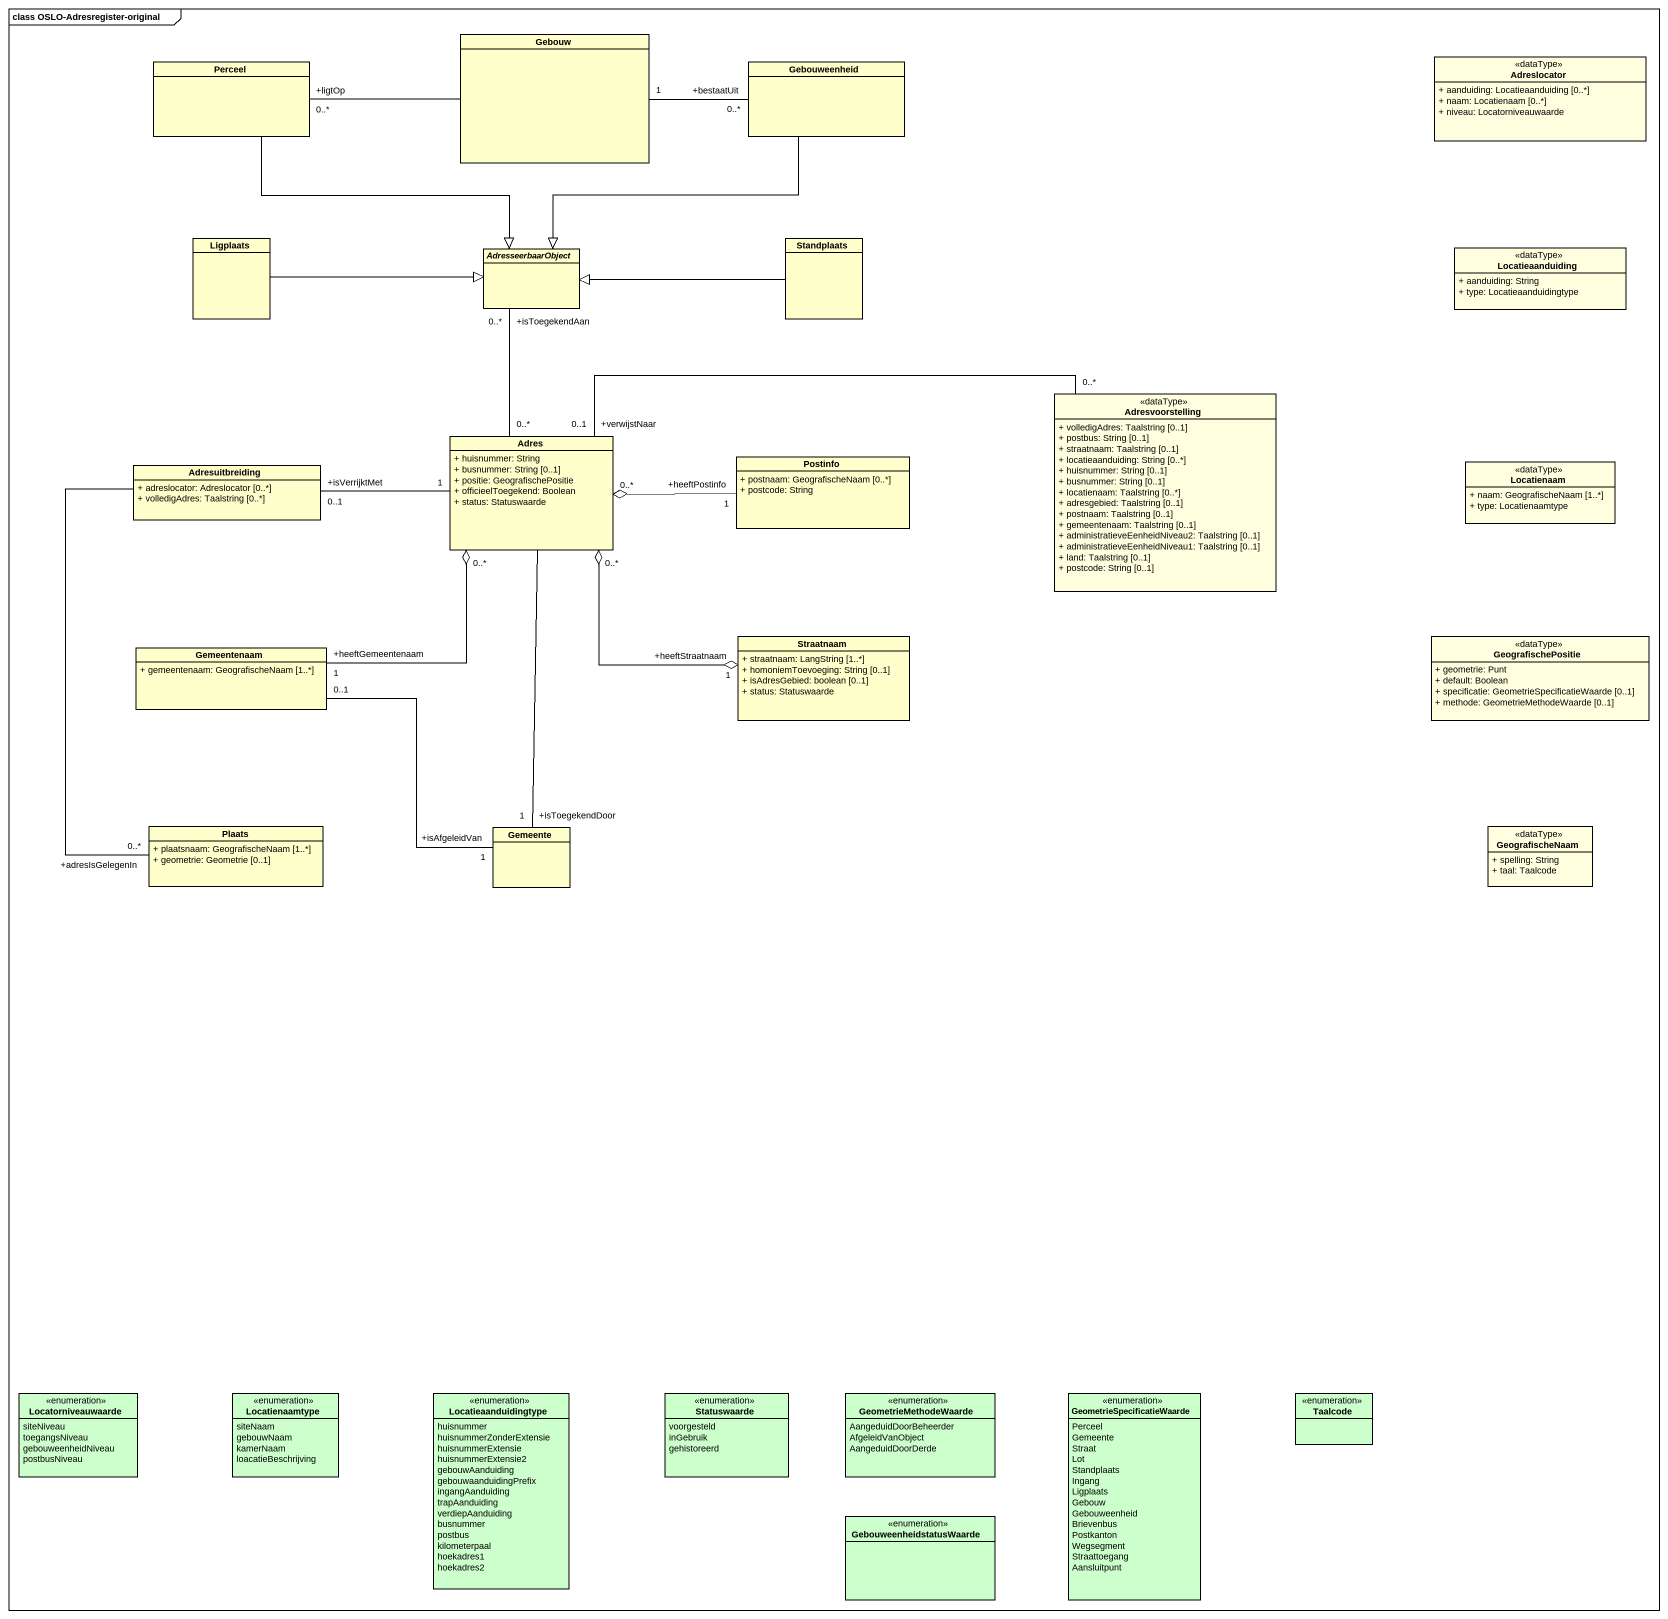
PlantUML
@startuml
mainframe class OSLO-Adresregister-original
hide circle
hide empty members
skinparam classAttributeIconSize 0
class Gebouw
class Perceel
class Gebouweenheid
class Adreslocator <<dataType>> #FFFFE0 {
  + aanduiding: Locatieaanduiding [0..*]
  + naam: Locatienaam [0..*]
  + niveau: Locatorniveauwaarde
}
class Ligplaats
abstract class AdresseerbaarObject
class Standplaats
class Locatieaanduiding <<dataType>> #FFFFE0 {
  + aanduiding: String
  + type: Locatieaanduidingtype
}
class Adresvoorstelling <<dataType>> #FFFFE0 {
  + volledigAdres: Taalstring [0..1]
  + postbus: String [0..1]
  + straatnaam: Taalstring [0..1]
  + locatieaanduiding: String [0..*]
  + huisnummer: String [0..1]
  + busnummer: String [0..1]
  + locatienaam: Taalstring [0..*]
  + adresgebied: Taalstring [0..1]
  + postnaam: Taalstring [0..1]
  + gemeentenaam: Taalstring [0..1]
  + administratieveEenheidNiveau2: Taalstring [0..1]
  + administratieveEenheidNiveau1: Taalstring [0..1]
  + land: Taalstring [0..1]
  + postcode: String [0..1]
}
class Adres {
  + huisnummer: String
  + busnummer: String [0..1]
  + positie: GeografischePositie
  + officieelToegekend: Boolean
  + status: Statuswaarde
}
class Postinfo {
  + postnaam: GeografischeNaam [0..*]
  + postcode: String
}
class Adresuitbreiding {
  + adreslocator: Adreslocator [0..*]
  + volledigAdres: Taalstring [0..*]
}
class Locatienaam <<dataType>> #FFFFE0 {
  + naam: GeografischeNaam [1..*]
  + type: Locatienaamtype
}
class Gemeentenaam {
  + gemeentenaam: GeografischeNaam [1..*]
}
class Straatnaam {
  + straatnaam: LangString [1..*]
  + homoniemToevoeging: String [0..1]
  + isAdresGebied: boolean [0..1]
  + status: Statuswaarde
}
class GeografischePositie <<dataType>> #FFFFE0 {
  + geometrie: Punt
  + default: Boolean
  + specificatie: GeometrieSpecificatieWaarde [0..1]
  + methode: GeometrieMethodeWaarde [0..1]
}
class Plaats {
  + plaatsnaam: GeografischeNaam [1..*]
  + geometrie: Geometrie [0..1]
}
class Gemeente
class GeografischeNaam <<dataType>> #FFFFE0 {
  + spelling: String
  + taal: Taalcode
}
enum Locatorniveauwaarde #CCFFCC {
  siteNiveau
  toegangsNiveau
  gebouweenheidNiveau
  postbusNiveau
}
enum Locatienaamtype #CCFFCC {
  siteNaam
  gebouwNaam
  kamerNaam
  loacatieBeschrijving
}
enum Locatieaanduidingtype #CCFFCC {
  huisnummer
  huisnummerZonderExtensie
  huisnummerExtensie
  huisnummerExtensie2
  gebouwAanduiding
  gebouwaanduidingPrefix
  ingangAanduiding
  trapAanduiding
  verdiepAanduiding
  busnummer
  postbus
  kilometerpaal
  hoekadres1
  hoekadres2
}
enum Statuswaarde #CCFFCC {
  voorgesteld
  inGebruik
  gehistoreerd
}
enum GeometrieMethodeWaarde #CCFFCC {
  AangeduidDoorBeheerder
  AfgeleidVanObject
  AangeduidDoorDerde
}
enum GeometrieSpecificatieWaarde #CCFFCC {
  Perceel
  Gemeente
  Straat
  Lot
  Standplaats
  Ingang
  Ligplaats
  Gebouw
  Gebouweenheid
  Brievenbus
  Postkanton
  Wegsegment
  Straattoegang
  Aansluitpunt
}
enum Taalcode #CCFFCC
enum GebouweenheidstatusWaarde #CCFFCC
Gebouw -left- "+ligtOp\n0..*" Perceel
Gebouw "1" -right- "+bestaatUit\n0..*" Gebouweenheid
Perceel -right-|> AdresseerbaarObject
Gebouweenheid --|> AdresseerbaarObject
Ligplaats -right-|> AdresseerbaarObject
Standplaats -left-|> AdresseerbaarObject
Adresvoorstelling "0..*" -left- "+verwijstNaar\n0..1" Adres
Adres "0..*" -up- "+isToegekendAan\n0..*" AdresseerbaarObject
Adres "0..*" o-right- "+heeftPostinfo\n1" Postinfo
Adres "1" -left- "+isVerrijktMet\n0..1" Adresuitbreiding
Adres "0..*" o-- "+heeftGemeentenaam\n1" Gemeentenaam
Adres "0..*" o--o "+heeftStraatnaam\n1" Straatnaam
Adres -- "+isToegekendDoor\n1" Gemeente
Adresuitbreiding -- "+adresIsGelegenIn\n0..*" Plaats
Gemeentenaam "0..1" -right- "+isAfgeleidVan\n1" Gemeente
@enduml
